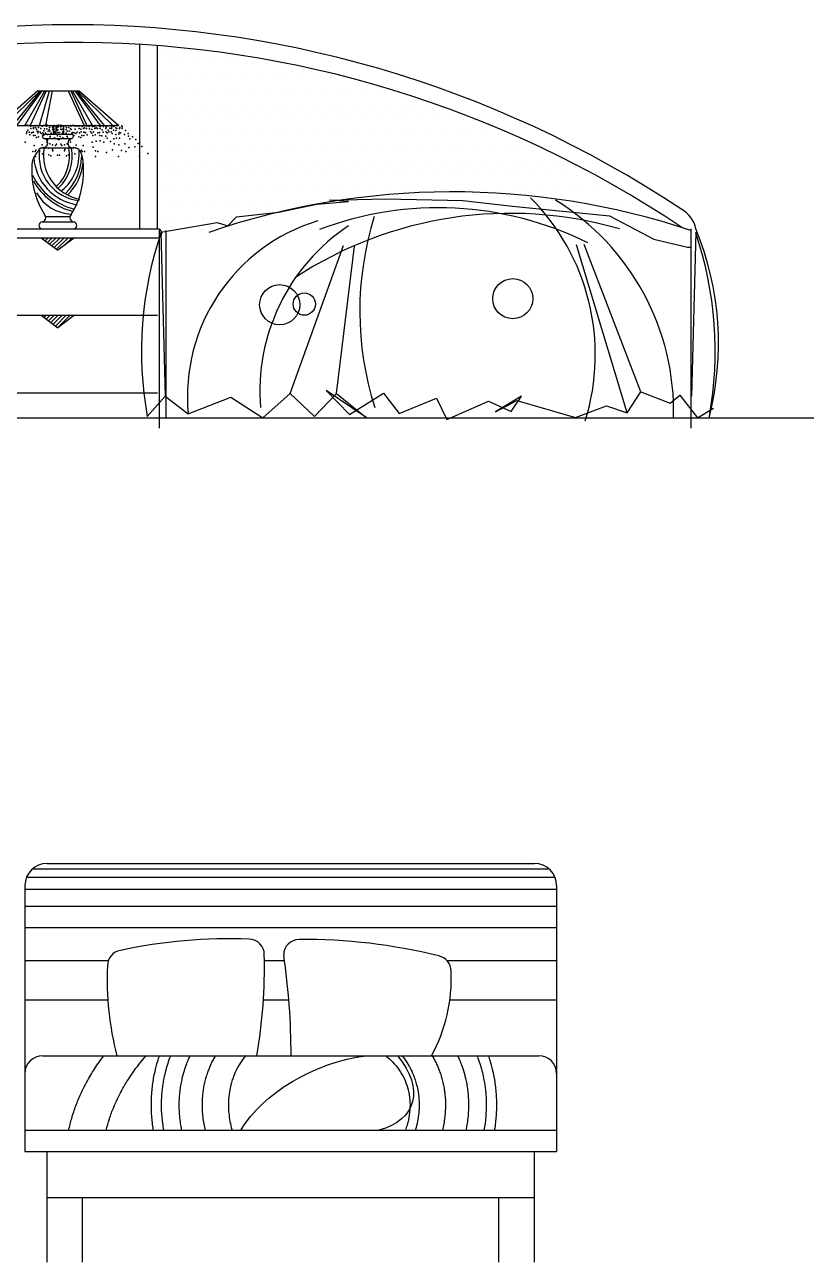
# Model space of a CAD drawing. Header units: inches. Extents: x 15.4 to 57.9, y 9.9 to 34.7.
# Drawn here: x 31.409 to 33.173, y 12.648 to 15.441 of the extents above; entities that cross this region are included whole.
import ezdxf

# ---------------------------------------------------------------- set-up
doc = ezdxf.new("R2010")
doc.units = ezdxf.units.IN
doc.header["$MEASUREMENT"] = 0
doc.layers.add('02', color=2, linetype='Continuous')
doc.layers.add('1', color=1, linetype='Continuous')

msp = doc.modelspace()

# ---------------------------------------------------------------- linework, layer by layer
at = {"layer": '02'}
for p, q in [((31.6689, 14.9807), (31.6689, 15.397)), ((31.7089, 14.9807), (31.7089, 15.3942)), ((31.7172, 15.3862), (31.7172, 15.3862)), ((31.7489, 15.3862), (31.7489, 15.3862)), ((31.7807, 15.3862), (31.7807, 15.3862)), ((31.7331, 15.3545), (31.7331, 15.3545)), ((31.7648, 15.3545), (31.7648, 15.3545)), ((31.7966, 15.3545), (31.7966, 15.3545)), ((31.8283, 15.3545), (31.8283, 15.3545)), ((31.8601, 15.3545), (31.8601, 15.3545)), ((31.8918, 15.3545), (31.8918, 15.3545)), ((31.9236, 15.3545), (31.9236, 15.3545)), ((31.9553, 15.3545), (31.9553, 15.3545)), ((31.9871, 15.3545), (31.9871, 15.3545)), ((31.7172, 15.3227), (31.7172, 15.3227)), ((31.7489, 15.3227), (31.7489, 15.3227)), ((31.7807, 15.3227), (31.7807, 15.3227)), ((31.8124, 15.3227), (31.8124, 15.3227)), ((31.8442, 15.3227), (31.8442, 15.3227)), ((31.8759, 15.3227), (31.8759, 15.3227)), ((31.9077, 15.3227), (31.9077, 15.3227)), ((31.9394, 15.3227), (31.9394, 15.3227)), ((31.9712, 15.3227), (31.9712, 15.3227)), ((32.0029, 15.3227), (32.0029, 15.3227)), ((32.0347, 15.3227), (32.0347, 15.3227)), ((32.0664, 15.3227), (32.0664, 15.3227)), ((32.0982, 15.3227), (32.0982, 15.3227)), ((32.1299, 15.3227), (32.1299, 15.3227)), ((31.4393, 15.2918), (31.3498, 15.214)), ((31.4442, 15.2918), (31.3638, 15.214)), ((31.3827, 15.214), (31.4467, 15.2918)), ((31.3916, 15.214), (31.4487, 15.2918)), ((31.4095, 15.214), (31.4546, 15.2918)), ((31.4581, 15.2918), (31.4219, 15.214)), ((31.4393, 15.2918), (31.5326, 15.2918)), ((31.4427, 15.214), (31.4651, 15.2918)), ((31.4715, 15.2918), (31.4561, 15.214)), ((31.5073, 15.2918), (31.5435, 15.214)), ((31.5137, 15.2918), (31.5499, 15.214)), ((31.5624, 15.214), (31.5172, 15.2918)), ((31.5802, 15.214), (31.5231, 15.2918)), ((31.5892, 15.214), (31.5251, 15.2918)), ((31.5276, 15.2918), (31.608, 15.214)), ((31.5326, 15.2918), (31.622, 15.214)), ((31.7331, 15.291), (31.7331, 15.291)), ((31.7648, 15.291), (31.7648, 15.291)), ((31.7966, 15.291), (31.7966, 15.291)), ((31.8283, 15.291), (31.8283, 15.291)), ((31.8601, 15.291), (31.8601, 15.291)), ((31.8918, 15.291), (31.8918, 15.291)), ((31.9236, 15.291), (31.9236, 15.291)), ((31.9553, 15.291), (31.9553, 15.291)), ((31.9871, 15.291), (31.9871, 15.291)), ((32.0188, 15.291), (32.0188, 15.291)), ((32.0506, 15.291), (32.0506, 15.291)), ((32.0823, 15.291), (32.0823, 15.291)), ((32.1141, 15.291), (32.1141, 15.291)), ((32.1458, 15.291), (32.1458, 15.291)), ((32.1776, 15.291), (32.1776, 15.291)), ((32.2093, 15.291), (32.2093, 15.291)), ((32.2411, 15.291), (32.2411, 15.291)), ((31.7172, 15.2592), (31.7172, 15.2592)), ((31.7489, 15.2592), (31.7489, 15.2592)), ((31.7807, 15.2592), (31.7807, 15.2592)), ((31.8124, 15.2592), (31.8124, 15.2592)), ((31.8442, 15.2592), (31.8442, 15.2592)), ((31.8759, 15.2592), (31.8759, 15.2592)), ((31.9077, 15.2592), (31.9077, 15.2592)), ((31.9394, 15.2592), (31.9394, 15.2592)), ((31.9712, 15.2592), (31.9712, 15.2592)), ((32.0029, 15.2592), (32.0029, 15.2592)), ((32.0347, 15.2592), (32.0347, 15.2592)), ((32.0664, 15.2592), (32.0664, 15.2592)), ((32.0982, 15.2592), (32.0982, 15.2592)), ((32.1299, 15.2592), (32.1299, 15.2592)), ((32.1617, 15.2592), (32.1617, 15.2592)), ((32.1934, 15.2592), (32.1934, 15.2592)), ((32.2252, 15.2592), (32.2252, 15.2592)), ((32.2569, 15.2592), (32.2569, 15.2592)), ((32.2887, 15.2592), (32.2887, 15.2592)), ((32.3204, 15.2592), (32.3204, 15.2592)), ((31.7331, 15.2275), (31.7331, 15.2275)), ((31.7648, 15.2275), (31.7648, 15.2275)), ((31.7966, 15.2275), (31.7966, 15.2275)), ((31.8283, 15.2275), (31.8283, 15.2275)), ((31.8601, 15.2275), (31.8601, 15.2275)), ((31.8918, 15.2275), (31.8918, 15.2275)), ((31.9236, 15.2275), (31.9236, 15.2275)), ((31.9553, 15.2275), (31.9553, 15.2275)), ((31.9871, 15.2275), (31.9871, 15.2275)), ((32.0188, 15.2275), (32.0188, 15.2275)), ((32.0506, 15.2275), (32.0506, 15.2275)), ((32.0823, 15.2275), (32.0823, 15.2275)), ((32.1141, 15.2275), (32.1141, 15.2275)), ((32.1458, 15.2275), (32.1458, 15.2275)), ((32.1776, 15.2275), (32.1776, 15.2275)), ((32.2093, 15.2275), (32.2093, 15.2275)), ((32.2411, 15.2275), (32.2411, 15.2275)), ((32.2728, 15.2275), (32.2728, 15.2275)), ((32.3046, 15.2275), (32.3046, 15.2275)), ((32.3363, 15.2275), (32.3363, 15.2275)), ((32.3681, 15.2275), (32.3681, 15.2275)), ((32.3998, 15.2275), (32.3998, 15.2275)), ((31.3498, 15.214), (31.622, 15.214)), ((31.4533, 15.1946), (31.5148, 15.1946)), ((31.4742, 15.1946), (31.4742, 15.214)), ((31.4801, 15.1946), (31.4801, 15.214)), ((31.4976, 15.1946), (31.4976, 15.214)), ((31.7172, 15.1957), (31.7172, 15.1957)), ((31.7489, 15.1957), (31.7489, 15.1957)), ((31.7807, 15.1957), (31.7807, 15.1957)), ((31.8124, 15.1957), (31.8124, 15.1957)), ((31.8442, 15.1957), (31.8442, 15.1957)), ((31.8759, 15.1957), (31.8759, 15.1957)), ((31.9077, 15.1957), (31.9077, 15.1957)), ((31.9394, 15.1957), (31.9394, 15.1957)), ((31.9712, 15.1957), (31.9712, 15.1957)), ((32.0029, 15.1957), (32.0029, 15.1957)), ((32.0347, 15.1957), (32.0347, 15.1957)), ((32.0664, 15.1957), (32.0664, 15.1957)), ((32.0982, 15.1957), (32.0982, 15.1957)), ((32.1299, 15.1957), (32.1299, 15.1957)), ((32.1617, 15.1957), (32.1617, 15.1957)), ((32.1934, 15.1957), (32.1934, 15.1957)), ((32.2252, 15.1957), (32.2252, 15.1957)), ((32.2569, 15.1957), (32.2569, 15.1957)), ((32.2887, 15.1957), (32.2887, 15.1957)), ((32.3204, 15.1957), (32.3204, 15.1957)), ((32.3522, 15.1957), (32.3522, 15.1957)), ((32.3839, 15.1957), (32.3839, 15.1957)), ((32.4157, 15.1957), (32.4157, 15.1957)), ((32.4474, 15.1957), (32.4474, 15.1957)), ((32.4792, 15.1957), (32.4792, 15.1957)), ((31.4533, 15.1848), (31.5148, 15.1848)), ((31.4482, 15.1635), (31.5199, 15.1635)), ((31.7331, 15.164), (31.7331, 15.164)), ((31.7648, 15.164), (31.7648, 15.164)), ((31.7966, 15.164), (31.7966, 15.164)), ((31.8283, 15.164), (31.8283, 15.164)), ((31.8601, 15.164), (31.8601, 15.164)), ((31.8918, 15.164), (31.8918, 15.164)), ((31.9236, 15.164), (31.9236, 15.164)), ((31.9553, 15.164), (31.9553, 15.164)), ((31.9871, 15.164), (31.9871, 15.164)), ((32.0188, 15.164), (32.0188, 15.164)), ((32.0506, 15.164), (32.0506, 15.164)), ((32.0823, 15.164), (32.0823, 15.164)), ((32.1141, 15.164), (32.1141, 15.164)), ((32.1458, 15.164), (32.1458, 15.164)), ((32.1776, 15.164), (32.1776, 15.164)), ((32.2093, 15.164), (32.2093, 15.164)), ((32.2411, 15.164), (32.2411, 15.164)), ((32.2728, 15.164), (32.2728, 15.164)), ((32.3046, 15.164), (32.3046, 15.164)), ((32.3363, 15.164), (32.3363, 15.164)), ((32.3681, 15.164), (32.3681, 15.164)), ((32.3998, 15.164), (32.3998, 15.164)), ((32.4316, 15.164), (32.4316, 15.164)), ((32.4633, 15.164), (32.4633, 15.164)), ((32.4951, 15.164), (32.4951, 15.164)), ((32.5268, 15.164), (32.5268, 15.164)), ((32.5586, 15.164), (32.5586, 15.164)), ((31.7172, 15.1322), (31.7172, 15.1322)), ((31.7489, 15.1322), (31.7489, 15.1322)), ((31.7807, 15.1322), (31.7807, 15.1322)), ((31.8124, 15.1322), (31.8124, 15.1322)), ((31.8442, 15.1322), (31.8442, 15.1322)), ((31.8759, 15.1322), (31.8759, 15.1322)), ((31.9077, 15.1322), (31.9077, 15.1322)), ((31.9394, 15.1322), (31.9394, 15.1322)), ((31.9712, 15.1322), (31.9712, 15.1322)), ((32.0029, 15.1322), (32.0029, 15.1322)), ((32.0347, 15.1322), (32.0347, 15.1322)), ((32.0664, 15.1322), (32.0664, 15.1322)), ((32.0982, 15.1322), (32.0982, 15.1322)), ((32.1299, 15.1322), (32.1299, 15.1322)), ((32.1617, 15.1322), (32.1617, 15.1322)), ((32.1934, 15.1322), (32.1934, 15.1322)), ((32.2252, 15.1322), (32.2252, 15.1322)), ((32.2569, 15.1322), (32.2569, 15.1322)), ((32.2887, 15.1322), (32.2887, 15.1322)), ((32.3204, 15.1322), (32.3204, 15.1322)), ((32.3522, 15.1322), (32.3522, 15.1322)), ((32.3839, 15.1322), (32.3839, 15.1322)), ((32.4157, 15.1322), (32.4157, 15.1322)), ((32.4474, 15.1322), (32.4474, 15.1322)), ((32.4792, 15.1322), (32.4792, 15.1322)), ((32.5109, 15.1322), (32.5109, 15.1322)), ((32.5427, 15.1322), (32.5427, 15.1322)), ((32.5744, 15.1322), (32.5744, 15.1322)), ((32.6062, 15.1322), (32.6062, 15.1322)), ((32.6379, 15.1322), (32.6379, 15.1322)), ((31.7331, 15.1005), (31.7331, 15.1005)), ((31.7648, 15.1005), (31.7648, 15.1005)), ((31.7966, 15.1005), (31.7966, 15.1005)), ((31.8283, 15.1005), (31.8283, 15.1005)), ((31.8601, 15.1005), (31.8601, 15.1005)), ((31.8918, 15.1005), (31.8918, 15.1005)), ((31.9236, 15.1005), (31.9236, 15.1005)), ((31.9553, 15.1005), (31.9553, 15.1005)), ((31.9871, 15.1005), (31.9871, 15.1005)), ((32.0188, 15.1005), (32.0188, 15.1005)), ((32.0506, 15.1005), (32.0506, 15.1005)), ((32.0823, 15.1005), (32.0823, 15.1005)), ((32.1141, 15.1005), (32.1141, 15.1005)), ((32.1458, 15.1005), (32.1458, 15.1005)), ((32.1776, 15.1005), (32.1776, 15.1005)), ((32.2093, 15.1005), (32.2093, 15.1005)), ((32.2411, 15.1005), (32.2411, 15.1005)), ((32.2728, 15.1005), (32.2728, 15.1005)), ((32.3046, 15.1005), (32.3046, 15.1005)), ((32.3363, 15.1005), (32.3363, 15.1005)), ((32.3681, 15.1005), (32.3681, 15.1005)), ((32.3998, 15.1005), (32.3998, 15.1005)), ((32.4316, 15.1005), (32.4316, 15.1005)), ((32.4633, 15.1005), (32.4633, 15.1005)), ((32.4951, 15.1005), (32.4951, 15.1005)), ((32.5268, 15.1005), (32.5268, 15.1005)), ((32.5586, 15.1005), (32.5586, 15.1005)), ((32.5903, 15.1005), (32.5903, 15.1005)), ((32.6221, 15.1005), (32.6221, 15.1005)), ((32.6538, 15.1005), (32.6538, 15.1005)), ((32.6856, 15.1005), (32.6856, 15.1005)), ((31.7172, 15.0687), (31.7172, 15.0687)), ((31.7489, 15.0687), (31.7489, 15.0687)), ((31.7807, 15.0687), (31.7807, 15.0687)), ((31.8124, 15.0687), (31.8124, 15.0687)), ((31.8442, 15.0687), (31.8442, 15.0687)), ((31.8759, 15.0687), (31.8759, 15.0687)), ((31.9077, 15.0687), (31.9077, 15.0687)), ((31.9394, 15.0687), (31.9394, 15.0687)), ((31.9712, 15.0687), (31.9712, 15.0687)), ((32.0029, 15.0687), (32.0029, 15.0687)), ((32.0347, 15.0687), (32.0347, 15.0687)), ((32.0664, 15.0687), (32.0664, 15.0687)), ((32.0982, 15.0687), (32.0982, 15.0687)), ((32.1299, 15.0687), (32.1299, 15.0687)), ((32.1617, 15.0687), (32.1617, 15.0687)), ((32.1934, 15.0687), (32.1934, 15.0687)), ((32.2252, 15.0687), (32.2252, 15.0687)), ((32.2569, 15.0687), (32.2569, 15.0687)), ((32.2887, 15.0687), (32.2887, 15.0687)), ((32.3204, 15.0687), (32.3204, 15.0687)), ((32.3522, 15.0687), (32.3522, 15.0687)), ((32.3839, 15.0687), (32.3839, 15.0687)), ((32.4157, 15.0687), (32.4157, 15.0687)), ((32.4474, 15.0687), (32.4474, 15.0687)), ((32.4792, 15.0687), (32.4792, 15.0687)), ((32.5109, 15.0687), (32.5109, 15.0687)), ((32.5427, 15.0687), (32.5427, 15.0687)), ((32.5744, 15.0687), (32.5744, 15.0687)), ((32.6062, 15.0687), (32.6062, 15.0687)), ((32.6379, 15.0687), (32.6379, 15.0687)), ((32.6697, 15.0687), (32.6697, 15.0687)), ((32.7014, 15.0687), (32.7014, 15.0687)), ((32.7332, 15.0687), (32.7332, 15.0687)), ((31.7331, 15.037), (31.7331, 15.037)), ((31.7648, 15.037), (31.7648, 15.037)), ((31.7966, 15.037), (31.7966, 15.037)), ((31.8283, 15.037), (31.8283, 15.037)), ((31.8601, 15.037), (31.8601, 15.037)), ((31.8918, 15.037), (31.8918, 15.037)), ((31.9236, 15.037), (31.9236, 15.037)), ((31.9553, 15.037), (31.9553, 15.037)), ((31.982, 15.0183), (32.0687, 15.0364)), ((31.9871, 15.037), (31.9871, 15.037)), ((32.0188, 15.037), (32.0188, 15.037)), ((32.0506, 15.037), (32.0506, 15.037)), ((32.0687, 15.0364), (32.14, 15.0422)), ((32.0969, 15.0451), (32.2237, 15.0484)), ((32.14, 15.0422), (32.0969, 15.0451)), ((32.2237, 15.0484), (32.3983, 15.045)), ((32.3983, 15.045), (32.5103, 15.032)), ((32.5103, 15.032), (32.729, 15.01)), ((32.6856, 15.037), (32.6856, 15.037)), ((32.7173, 15.037), (32.7173, 15.037)), ((32.7491, 15.037), (32.7491, 15.037)), ((32.7808, 15.037), (32.7808, 15.037)), ((31.4566, 15.0083), (31.5115, 15.0083)), ((31.7172, 15.0052), (31.7172, 15.0052)), ((31.7489, 15.0052), (31.7489, 15.0052)), ((31.7807, 15.0052), (31.7807, 15.0052)), ((31.8124, 15.0052), (31.8124, 15.0052)), ((31.8442, 15.0052), (31.8442, 15.0052)), ((31.8678, 14.9876), (31.8871, 15.0079)), ((31.8759, 15.0052), (31.8759, 15.0052)), ((31.8871, 15.0079), (31.982, 15.0183)), ((32.729, 15.01), (32.8295, 14.9571)), ((32.8284, 15.0052), (32.8284, 15.0052)), ((31.2589, 14.9807), (31.7089, 14.9807)), ((31.4484, 14.9963), (31.5197, 14.9963)), ((31.7129, 14.9807), (31.7129, 14.5307)), ((31.7168, 14.973), (31.8438, 14.9949)), ((31.7168, 14.973), (31.7264, 14.6027)), ((31.7281, 14.9773), (31.7281, 14.5542)), ((31.8438, 14.9949), (31.8678, 14.9876)), ((32.9129, 14.9807), (32.9129, 14.5307)), ((32.9238, 14.973), (32.9142, 14.6027)), ((31.2589, 14.9607), (31.7089, 14.9607)), ((31.4461, 14.9607), (31.4839, 14.9324)), ((31.4502, 14.9576), (31.4533, 14.9607)), ((31.4554, 14.9538), (31.4623, 14.9607)), ((31.4605, 14.9499), (31.4713, 14.9607)), ((31.4656, 14.9461), (31.4803, 14.9607)), ((31.4708, 14.9422), (31.4892, 14.9607)), ((31.4759, 14.9384), (31.4982, 14.9607)), ((31.481, 14.9345), (31.5072, 14.9607)), ((31.5218, 14.9607), (31.4839, 14.9324)), ((31.4994, 14.9439), (31.5162, 14.9607)), ((32.0084, 14.6091), (32.1288, 14.9433)), ((32.7692, 14.5655), (32.6546, 14.9448)), ((32.7997, 14.6126), (32.6717, 14.9452)), ((32.8295, 14.9571), (32.9053, 14.9393)), ((32.1132, 14.6094), (32.1533, 14.9415)), ((32.9053, 14.9393), (32.9133, 14.9395)), ((31.2589, 14.7857), (31.7089, 14.7857)), ((31.4461, 14.7857), (31.4839, 14.7574)), ((31.4477, 14.7845), (31.4489, 14.7857)), ((31.4529, 14.7807), (31.4579, 14.7857)), ((31.458, 14.7768), (31.4669, 14.7857)), ((31.4631, 14.773), (31.4759, 14.7857)), ((31.4683, 14.7691), (31.4849, 14.7857)), ((31.4734, 14.7653), (31.4938, 14.7857)), ((31.4785, 14.7614), (31.5028, 14.7857)), ((31.4837, 14.7576), (31.5118, 14.7857)), ((31.5218, 14.7857), (31.4839, 14.7574)), ((31.5178, 14.7827), (31.5208, 14.7857)), ((31.2589, 14.6107), (31.7089, 14.6107)), ((31.9465, 14.5539), (32.0084, 14.6091)), ((32.0084, 14.6091), (32.0633, 14.5569)), ((32.0633, 14.5569), (32.1132, 14.6094)), ((32.0896, 14.616), (32.1422, 14.5614)), ((32.1803, 14.5551), (32.0896, 14.616)), ((32.1132, 14.6094), (32.1803, 14.5551)), ((32.1422, 14.5614), (32.2189, 14.6097)), ((32.2189, 14.6097), (32.2542, 14.5643)), ((32.7692, 14.5655), (32.7997, 14.6126)), ((32.7997, 14.6126), (32.8661, 14.5875)), ((31.6859, 14.5575), (31.7262, 14.6028)), ((31.7262, 14.6028), (31.7784, 14.5634)), ((31.7784, 14.5634), (31.8746, 14.6007)), ((31.8746, 14.6007), (31.9465, 14.5539)), ((32.2542, 14.5643), (32.3386, 14.5982)), ((32.3386, 14.5982), (32.3618, 14.5501)), ((32.3618, 14.5501), (32.4557, 14.5915)), ((32.4557, 14.5915), (32.5075, 14.5685)), ((32.5309, 14.6032), (32.4719, 14.5675)), ((32.4719, 14.5675), (32.52, 14.5931)), ((32.5075, 14.5685), (32.5309, 14.6032)), ((32.52, 14.5931), (32.6526, 14.5552)), ((32.6526, 14.5552), (32.7225, 14.5813)), ((32.7225, 14.5813), (32.7692, 14.5655)), ((32.8661, 14.5875), (32.8876, 14.6051)), ((32.8876, 14.6051), (32.9281, 14.5542)), ((32.9281, 14.5542), (32.9641, 14.5758)), ((31.4598, 13.5484), (32.5598, 13.5484)), ((31.4272, 13.5363), (32.5923, 13.5363)), ((31.4098, 13.4984), (31.4098, 12.8982)), ((31.4098, 13.4906), (32.6098, 13.4906)), ((31.4134, 13.5171), (32.6061, 13.5171)), ((32.6098, 13.4984), (32.6098, 12.8982)), ((31.4098, 13.4522), (32.6098, 13.4522)), ((31.4098, 13.4041), (32.6098, 13.4041)), ((31.4098, 13.3295), (31.598, 13.3295)), ((31.9503, 13.3295), (31.9956, 13.3295)), ((32.3622, 13.3295), (32.6098, 13.3295)), ((31.4098, 13.2405), (31.5969, 13.2405)), ((31.948, 13.2405), (32.0054, 13.2405)), ((32.3689, 13.2405), (32.6098, 13.2405)), ((31.4498, 13.1143), (32.5698, 13.1143)), ((31.4098, 12.9463), (32.6098, 12.9463)), ((31.4098, 12.8982), (32.6098, 12.8982)), ((31.4597, 12.6484), (31.4597, 12.8982)), ((32.5597, 12.6484), (32.5597, 12.8982)), ((31.4597, 12.7947), (32.5597, 12.7947)), ((31.5397, 12.6484), (31.5397, 12.7947)), ((32.4797, 12.6484), (32.4797, 12.7947))]:
    msp.add_line(p, q, dxfattribs=at)
for centre, radius in [((32.5109, 14.8231), 0.0453), ((31.9848, 14.8094), 0.0453), ((32.0403, 14.8109), 0.0252)]:
    msp.add_circle(centre, radius, dxfattribs=at)
for centre, radius, start, end in [((31.5134, 12.9537), 2.4876, 56.341, 125.5645), ((31.5195, 12.9359), 2.4656, 56.1576, 122.8487), ((31.4538, 15.1897), 0.00489, 96.0644, 263.9356), ((31.5143, 15.1897), 0.00489, 276.0644, 83.9356), ((31.4504, 15.1742), 0.011, 281.8983, 74.8511), ((31.5177, 15.1742), 0.011, 105.1489, 258.1017), ((31.4876, 15.1138), 0.0641, 137.4597, 163.1575), ((31.5458, 15.15), 0.1164, 184.2152, 260.9192), ((31.4486, 15.155), 0.00847, 92.5943, 165.1817), ((31.5436, 15.1455), 0.1018, 172.1806, 263.4501), ((31.5509, 15.1456), 0.0992, 169.661, 259.9273), ((31.4156, 15.1453), 0.095, 314.3872, 10.5757), ((31.4156, 15.1453), 0.1008, 314.2256, 10.3573), ((31.4242, 15.1502), 0.1081, 309.7154, 4.8126), ((31.4223, 15.1446), 0.1151, 313.7149, 358.411), ((31.5199, 15.144), 0.0194, 42.5403, 90), ((31.4889, 15.1316), 0.052, 0.8202, 29.3542), ((31.609, 15.112), 0.1838, 173.6243, 212.6196), ((31.4235, 15.1412), 0.118, 315.336, 354.81), ((31.359, 15.1106), 0.1832, 327.771, 6.831), ((31.5562, 15.1644), 0.1434, 205.7322, 256.1952), ((31.5555, 15.1608), 0.1457, 209.668, 255.373), ((31.5177, 15.1082), 0.0941, 209.3161, 268.248), ((32.3751, 13.3591), 1.705, 71.6281, 108.8379), ((32.3432, 14.2699), 0.7583, 63.5989, 110.7325), ((32.1943, 14.6967), 0.5028, 342.7564, 44.7878), ((32.3144, 14.5688), 0.5595, 358.3601, 58.4714), ((31.4469, 15.0061), 0.0099, 278.5359, 43.5342), ((31.5212, 15.0061), 0.0099, 136.4658, 261.4641), ((32.1907, 14.6022), 0.4141, 106.8087, 185.3804), ((32.5045, 14.1331), 0.8825, 73.7487, 123.3926), ((32.876, 14.7948), 0.7105, 162.501, 197.804), ((32.8614, 14.9679), 0.0642, 11.792, 61.355), ((31.4489, 14.9885), 0.00779, 93.7182, 266.2818), ((31.5192, 14.9885), 0.00779, 273.7182, 86.2818), ((32.506, 14.7045), 0.8332, 161.2902, 190.1651), ((31.7089, 14.9707), 0.01, 270, 90), ((32.3889, 14.6138), 0.449, 123.6913, 184.6479), ((32.1346, 14.7045), 0.8332, 349.8349, 18.7098), ((32.2903, 14.722), 0.6848, 345.7487, 22.2273), ((31.4598, 13.4984), 0.05, 90, 180), ((32.5598, 13.4984), 0.05, 0, 90), ((31.8735, 12.1876), 1.1908, 87.9479, 102.0367), ((31.631, 13.3177), 0.035, 99.5841, 180), ((31.9151, 13.3427), 0.035, 0, 88.3618), ((32.0288, 13.3419), 0.035, 90.3396, 180), ((32.0378, 12.1011), 1.2759, 76.1296, 90.4109), ((30.7321, 13.3167), 1.2183, 350.4362, 1.2214), ((30.4601, 13.115), 1.5504, 359.9732, 8.415), ((32.3368, 13.3054), 0.035, 0, 78.7718), ((32.2887, 13.2875), 0.6934, 177.4979, 194.4624), ((32.006, 13.2893), 0.3661, 331.4506, 2.5258), ((31.4498, 13.0743), 0.04, 90, 180), ((32.5698, 13.0743), 0.04, 0, 90)]:
    msp.add_arc(centre, radius, start, end, dxfattribs=at)
at = {"layer": '02', "extrusion": (0, 0, -1)}
for centre, major_axis, ratio, start_param, end_param in [((32.1278, 12.9371), (-0.246, -0.1056), 0.592081, 0.678652, 2.02586), ((32.0333, 13.0997), (-0.2485, 0.0974), 0.517405, 2.402566, 3.749773)]:
    msp.add_ellipse(centre, major_axis=major_axis, ratio=ratio, start_param=start_param, end_param=end_param, dxfattribs=at)
at = {"layer": '02'}
for points, knots in [([(31.5085, 12.9463), (31.5105, 12.9555), (31.5128, 12.9644), (31.5182, 12.9829), (31.5213, 12.9924), (31.5283, 13.0108), (31.532, 13.0198), (31.54, 13.0372), (31.5443, 13.0457), (31.5546, 13.0649), (31.5609, 13.0754), (31.574, 13.0955), (31.5807, 13.105), (31.5878, 13.1143)], [6.680431, 6.680431, 6.680431, 6.680431, 6.7370323, 6.7370323, 6.7998548, 6.7998548, 6.8626773, 6.8626773, 6.9254998, 6.9254998, 7.0086337, 7.0086337, 7.0900247, 7.0900247, 7.0900247, 7.0900247]), ([(31.5933, 12.9463), (31.5954, 12.955), (31.5978, 12.9635), (31.6034, 12.9808), (31.6066, 12.9896), (31.6128, 13.0045), (31.6155, 13.0107), (31.6214, 13.023), (31.6244, 13.0289), (31.6321, 13.0432), (31.6369, 13.0514), (31.6458, 13.0654), (31.6498, 13.0714), (31.6581, 13.0832), (31.6624, 13.089), (31.6712, 13.1002), (31.6757, 13.1057), (31.6812, 13.1122), (31.6821, 13.1133), (31.683, 13.1143)], [6.6998719, 6.6998719, 6.6998719, 6.6998719, 6.7606673, 6.7606673, 6.8269786, 6.8269786, 6.876073, 6.876073, 6.9251674, 6.9251674, 6.9954723, 6.9954723, 7.0499346, 7.0499346, 7.104397, 7.104397, 7.1588593, 7.1588593, 7.1695349, 7.1695349, 7.1695349, 7.1695349]), ([(31.7128, 13.1143), (31.7114, 13.1102), (31.71, 13.106), (31.7064, 13.0941), (31.7044, 13.0864), (31.7016, 13.0736), (31.7005, 13.0686), (31.6987, 13.0585), (31.698, 13.0534), (31.6959, 13.0375), (31.695, 13.0267), (31.6944, 13.0104), (31.6944, 13.0049), (31.6945, 12.9938), (31.6947, 12.9883), (31.6956, 12.9724), (31.6967, 12.962), (31.6985, 12.9501), (31.6987, 12.9482), (31.699, 12.9463)], [3.1854771, 3.1854771, 3.1854771, 3.1854771, 3.208834, 3.208834, 3.2516159, 3.2516159, 3.2794715, 3.2794715, 3.3073271, 3.3073271, 3.3671035, 3.3671035, 3.3984747, 3.3984747, 3.429846, 3.429846, 3.4901239, 3.4901239, 3.5013822, 3.5013822, 3.5013822, 3.5013822]), ([(31.7384, 13.1143), (31.7377, 13.1125), (31.737, 13.1107), (31.7343, 13.1036), (31.7325, 13.0982), (31.7291, 13.0873), (31.7276, 13.0818), (31.7249, 13.0708), (31.7236, 13.0653), (31.7218, 13.0556), (31.7211, 13.0514), (31.7199, 13.0432), (31.7194, 13.039), (31.7186, 13.0308), (31.7182, 13.0267), (31.7177, 13.0173), (31.7175, 13.0121), (31.7174, 13.0018), (31.7174, 12.9966), (31.718, 12.9813), (31.7189, 12.9712), (31.7209, 12.9563), (31.7217, 12.9513), (31.7226, 12.9463)], [3.1574806, 3.1574806, 3.1574806, 3.1574806, 3.1690667, 3.1690667, 3.2036482, 3.2036482, 3.2382297, 3.2382297, 3.2729122, 3.2729122, 3.2987471, 3.2987471, 3.3245819, 3.3245819, 3.3504168, 3.3504168, 3.3833053, 3.3833053, 3.4161938, 3.4161938, 3.4819709, 3.4819709, 3.5158192, 3.5158192, 3.5158192, 3.5158192]), ([(31.782, 13.1143), (31.7806, 13.1113), (31.7792, 13.1082), (31.7762, 13.101), (31.7745, 13.0969), (31.7718, 13.0895), (31.7707, 13.0863), (31.7676, 13.0766), (31.7658, 13.0701), (31.7633, 13.0592), (31.7624, 13.0549), (31.7608, 13.046), (31.7601, 13.0416), (31.759, 13.0328), (31.7585, 13.0284), (31.7577, 13.0184), (31.7575, 13.0128), (31.7573, 13.0016), (31.7574, 12.996), (31.7582, 12.9795), (31.7594, 12.9686), (31.7618, 12.9541), (31.7626, 12.9502), (31.7634, 12.9463)], [3.1198078, 3.1198078, 3.1198078, 3.1198078, 3.143248, 3.143248, 3.1746032, 3.1746032, 3.1982773, 3.1982773, 3.2456254, 3.2456254, 3.2773811, 3.2773811, 3.3091368, 3.3091368, 3.3408925, 3.3408925, 3.3817003, 3.3817003, 3.4225081, 3.4225081, 3.5041237, 3.5041237, 3.5344246, 3.5344246, 3.5344246, 3.5344246]), ([(31.8394, 13.1143), (31.8377, 13.1114), (31.836, 13.1084), (31.8327, 13.1021), (31.8311, 13.0989), (31.8272, 13.0904), (31.825, 13.0851), (31.8216, 13.076), (31.8203, 13.0722), (31.818, 13.0647), (31.817, 13.0609), (31.8149, 13.0527), (31.814, 13.0483), (31.8125, 13.0403), (31.812, 13.0367), (31.811, 13.0296), (31.8106, 13.026), (31.8099, 13.0172), (31.8096, 13.012), (31.8095, 13.0016), (31.8096, 12.9964), (31.8101, 12.9861), (31.8106, 12.981), (31.8118, 12.9709), (31.8125, 12.9659), (31.8143, 12.956), (31.8153, 12.9511), (31.8165, 12.9463)], [3.0660841, 3.0660841, 3.0660841, 3.0660841, 3.0944527, 3.0944527, 3.1248005, 3.1248005, 3.1724659, 3.1724659, 3.2053434, 3.2053434, 3.2382209, 3.2382209, 3.2757392, 3.2757392, 3.3062726, 3.3062726, 3.3368059, 3.3368059, 3.3813495, 3.3813495, 3.425893, 3.425893, 3.4704365, 3.4704365, 3.51498, 3.51498, 3.5591868, 3.5591868, 3.5591868, 3.5591868]), ([(31.9073, 13.1143), (31.9071, 13.1141), (31.9069, 13.1139), (31.9046, 13.1109), (31.9025, 13.1081), (31.8985, 13.1023), (31.8965, 13.0993), (31.893, 13.0935), (31.8913, 13.0906), (31.8868, 13.0822), (31.8842, 13.0766), (31.8804, 13.0672), (31.8791, 13.0635), (31.8766, 13.056), (31.8755, 13.0523), (31.8733, 13.0436), (31.8723, 13.0388), (31.8702, 13.026), (31.8694, 13.0181), (31.8689, 13.0059), (31.8689, 13.0017), (31.8692, 12.9933), (31.8695, 12.9891), (31.8705, 12.9786), (31.8714, 12.9724), (31.8737, 12.96), (31.8752, 12.9539), (31.877, 12.9473), (31.8772, 12.9468), (31.8773, 12.9463)], [2.9816393, 2.9816393, 2.9816393, 2.9816393, 2.9843056, 2.9843056, 3.0206243, 3.0206243, 3.0569431, 3.0569431, 3.0906551, 3.0906551, 3.1540265, 3.1540265, 3.1942593, 3.1942593, 3.2344922, 3.2344922, 3.2854546, 3.2854546, 3.367718, 3.367718, 3.4115152, 3.4115152, 3.4553123, 3.4553123, 3.5215354, 3.5215354, 3.5877585, 3.5877585, 3.5934378, 3.5934378, 3.5934378, 3.5934378]), ([(32.224, 13.1143), (32.2279, 13.1113), (32.2317, 13.108), (32.2408, 13.0994), (32.2459, 13.0938), (32.2551, 13.0819), (32.2592, 13.0755), (32.2664, 13.0623), (32.2694, 13.0553), (32.2741, 13.041), (32.2759, 13.0337), (32.2783, 13.0188), (32.2789, 13.0112), (32.2789, 12.996), (32.2783, 12.9884), (32.2761, 12.9732), (32.2745, 12.9657), (32.2712, 12.9542), (32.2699, 12.9502), (32.2686, 12.9463)], [2.8254935, 2.8254935, 2.8254935, 2.8254935, 2.8904034, 2.8904034, 2.9903554, 2.9903554, 3.0903074, 3.0903074, 3.1902594, 3.1902594, 3.2902113, 3.2902113, 3.3901633, 3.3901633, 3.4901153, 3.4901153, 3.5900673, 3.5900673, 3.6429588, 3.6429588, 3.6429588, 3.6429588]), ([(32.2612, 13.1143), (32.2613, 13.1141), (32.2615, 13.1139), (32.2638, 13.1109), (32.2659, 13.1081), (32.27, 13.1023), (32.2719, 13.0993), (32.2755, 13.0935), (32.2771, 13.0906), (32.2816, 13.0822), (32.2842, 13.0766), (32.288, 13.0672), (32.2894, 13.0635), (32.2918, 13.056), (32.2929, 13.0523), (32.2951, 13.0436), (32.2962, 13.0388), (32.2983, 13.026), (32.2991, 13.0181), (32.2995, 13.0059), (32.2995, 13.0017), (32.2992, 12.9933), (32.299, 12.9891), (32.298, 12.9786), (32.2971, 12.9724), (32.2947, 12.96), (32.2933, 12.9539), (32.2914, 12.9473), (32.2913, 12.9468), (32.2911, 12.9463)], [2.9816393, 2.9816393, 2.9816393, 2.9816393, 2.9843056, 2.9843056, 3.0206243, 3.0206243, 3.0569431, 3.0569431, 3.0906551, 3.0906551, 3.1540265, 3.1540265, 3.1942593, 3.1942593, 3.2344922, 3.2344922, 3.2854546, 3.2854546, 3.367718, 3.367718, 3.4115152, 3.4115152, 3.4553123, 3.4553123, 3.5215354, 3.5215354, 3.5877585, 3.5877585, 3.5934378, 3.5934378, 3.5934378, 3.5934378]), ([(32.329, 13.1143), (32.3308, 13.1114), (32.3324, 13.1084), (32.3357, 13.1021), (32.3373, 13.0989), (32.3413, 13.0904), (32.3435, 13.0851), (32.3468, 13.076), (32.3481, 13.0722), (32.3504, 13.0647), (32.3515, 13.0609), (32.3535, 13.0527), (32.3545, 13.0483), (32.3559, 13.0403), (32.3565, 13.0367), (32.3574, 13.0296), (32.3578, 13.026), (32.3586, 13.0172), (32.3588, 13.012), (32.359, 13.0016), (32.3588, 12.9964), (32.3583, 12.9861), (32.3579, 12.981), (32.3567, 12.9709), (32.3559, 12.9659), (32.3541, 12.956), (32.3531, 12.9511), (32.3519, 12.9463)], [3.0660841, 3.0660841, 3.0660841, 3.0660841, 3.0944527, 3.0944527, 3.1248005, 3.1248005, 3.1724659, 3.1724659, 3.2053434, 3.2053434, 3.2382209, 3.2382209, 3.2757392, 3.2757392, 3.3062726, 3.3062726, 3.3368059, 3.3368059, 3.3813495, 3.3813495, 3.425893, 3.425893, 3.4704365, 3.4704365, 3.51498, 3.51498, 3.5591868, 3.5591868, 3.5591868, 3.5591868]), ([(32.3864, 13.1143), (32.3878, 13.1113), (32.3892, 13.1082), (32.3923, 13.101), (32.3939, 13.0969), (32.3966, 13.0895), (32.3977, 13.0863), (32.4008, 13.0766), (32.4026, 13.0701), (32.4052, 13.0592), (32.4061, 13.0549), (32.4077, 13.046), (32.4083, 13.0416), (32.4095, 13.0328), (32.4099, 13.0284), (32.4107, 13.0184), (32.4109, 13.0128), (32.4111, 13.0016), (32.411, 12.996), (32.4102, 12.9795), (32.409, 12.9686), (32.4066, 12.9541), (32.4059, 12.9502), (32.4051, 12.9463)], [3.1198078, 3.1198078, 3.1198078, 3.1198078, 3.143248, 3.143248, 3.1746032, 3.1746032, 3.1982773, 3.1982773, 3.2456254, 3.2456254, 3.2773811, 3.2773811, 3.3091368, 3.3091368, 3.3408925, 3.3408925, 3.3817003, 3.3817003, 3.4225081, 3.4225081, 3.5041237, 3.5041237, 3.5344246, 3.5344246, 3.5344246, 3.5344246]), ([(32.43, 13.1143), (32.4307, 13.1125), (32.4314, 13.1107), (32.4341, 13.1036), (32.436, 13.0982), (32.4393, 13.0873), (32.4409, 13.0818), (32.4436, 13.0708), (32.4448, 13.0653), (32.4466, 13.0556), (32.4473, 13.0514), (32.4485, 13.0432), (32.449, 13.039), (32.4499, 13.0308), (32.4502, 13.0267), (32.4508, 13.0173), (32.451, 13.0121), (32.4511, 13.0018), (32.451, 12.9966), (32.4504, 12.9813), (32.4495, 12.9712), (32.4475, 12.9563), (32.4467, 12.9513), (32.4458, 12.9463)], [3.1574806, 3.1574806, 3.1574806, 3.1574806, 3.1690667, 3.1690667, 3.2036482, 3.2036482, 3.2382297, 3.2382297, 3.2729122, 3.2729122, 3.2987471, 3.2987471, 3.3245819, 3.3245819, 3.3504168, 3.3504168, 3.3833053, 3.3833053, 3.4161938, 3.4161938, 3.4819709, 3.4819709, 3.5158192, 3.5158192, 3.5158192, 3.5158192]), ([(32.4557, 13.1143), (32.4571, 13.1102), (32.4584, 13.106), (32.462, 13.0941), (32.464, 13.0864), (32.4669, 13.0736), (32.4679, 13.0686), (32.4697, 13.0585), (32.4705, 13.0534), (32.4726, 13.0375), (32.4734, 13.0267), (32.474, 13.0104), (32.4741, 13.0049), (32.4739, 12.9938), (32.4738, 12.9883), (32.4728, 12.9724), (32.4717, 12.962), (32.47, 12.9501), (32.4697, 12.9482), (32.4694, 12.9463)], [3.1854771, 3.1854771, 3.1854771, 3.1854771, 3.208834, 3.208834, 3.2516159, 3.2516159, 3.2794715, 3.2794715, 3.3073271, 3.3073271, 3.3671035, 3.3671035, 3.3984747, 3.3984747, 3.429846, 3.429846, 3.4901239, 3.4901239, 3.5013822, 3.5013822, 3.5013822, 3.5013822])]:
    msp.add_open_spline(points, degree=3, knots=knots, dxfattribs=at)
at = {"layer": '1'}
msp.add_line((15.7844, 14.5542), (36.0806, 14.5542), dxfattribs=at)
for p in [(31.4131, 15.1955), (31.4142, 15.1999), (31.4147, 15.2145), (31.4163, 15.2037), (31.4191, 15.214), (31.4191, 15.1988), (31.4223, 15.2124), (31.4229, 15.2075), (31.425, 15.1977), (31.4261, 15.2135), (31.4261, 15.1983), (31.4288, 15.2086), (31.4288, 15.2075), (31.4294, 15.1988), (31.4299, 15.213), (31.4337, 15.2097), (31.4354, 15.214), (31.4359, 15.2059), (31.4375, 15.2015), (31.4386, 15.1972), (31.4397, 15.2129), (31.4397, 15.2004), (31.4408, 15.2091), (31.4441, 15.1988), (31.4451, 15.214), (31.4457, 15.2069), (31.4468, 15.1961), (31.4484, 15.2124), (31.4506, 15.1977), (31.4513, 15.2142), (31.4528, 15.2021), (31.4538, 15.2064), (31.4549, 15.214), (31.456, 15.1966), (31.4587, 15.2124), (31.4593, 15.2064), (31.4601, 15.2147), (31.4604, 15.1939), (31.462, 15.201), (31.4642, 15.2048), (31.4653, 15.2097), (31.4663, 15.2015), (31.4669, 15.2129), (31.4669, 15.1939), (31.4691, 15.1966), (31.4718, 15.2048), (31.4723, 15.2097), (31.474, 15.214), (31.475, 15.2107), (31.475, 15.2015), (31.4761, 15.2059), (31.4767, 15.1993), (31.4772, 15.1966), (31.481, 15.2053), (31.4816, 15.2097), (31.4821, 15.214), (31.4832, 15.2037), (31.4843, 15.2107), (31.4843, 15.2042), (31.4843, 15.1983), (31.4854, 15.2107), (31.4857, 15.2145), (31.4871, 15.214), (31.4875, 15.1983), (31.4905, 15.2147), (31.4908, 15.2107), (31.4908, 15.2053), (31.4914, 15.2113), (31.4929, 15.2048), (31.4943, 15.2133), (31.4946, 15.1966), (31.4951, 15.1993), (31.4953, 15.1983), (31.4957, 15.2059), (31.4968, 15.2107), (31.5017, 15.2129), (31.5028, 15.2048), (31.5028, 15.1966), (31.5038, 15.2091), (31.5049, 15.1939), (31.5055, 15.2015), (31.5086, 15.2097), (31.5098, 15.201), (31.5115, 15.1939), (31.5125, 15.214), (31.5125, 15.2064), (31.5131, 15.2124), (31.5142, 15.2048), (31.5158, 15.1966), (31.5169, 15.214), (31.518, 15.1983), (31.5205, 15.2142), (31.5212, 15.1977), (31.5229, 15.2053), (31.5234, 15.2124), (31.525, 15.2135), (31.525, 15.1961), (31.5278, 15.1988), (31.5294, 15.2124), (31.5321, 15.2069), (31.5327, 15.2135), (31.5332, 15.1972), (31.5359, 15.2059), (31.5365, 15.1999), (31.5392, 15.2118), (31.5407, 15.2135), (31.5419, 15.2075), (31.5424, 15.1988), (31.5441, 15.2086), (31.5457, 15.2129), (31.5457, 15.1983), (31.5468, 15.1977), (31.549, 15.2075), (31.5495, 15.2124), (31.5537, 15.214), (31.5549, 15.2118), (31.5555, 15.2064), (31.5577, 15.1999), (31.5596, 15.2147), (31.5609, 15.2048), (31.5609, 15.1966), (31.5624, 15.2113), (31.5647, 15.1993), (31.5664, 15.2113), (31.5673, 15.214), (31.5674, 15.2075), (31.5702, 15.2129), (31.5707, 15.2086), (31.5734, 15.2069), (31.5745, 15.1972), (31.5772, 15.2135), (31.5783, 15.1983), (31.5794, 15.2118), (31.58, 15.2075), (31.5816, 15.2135), (31.5843, 15.2042), (31.5865, 15.1988), (31.587, 15.2118), (31.5918, 15.2135), (31.5925, 15.2075), (31.593, 15.1999), (31.5935, 15.2102), (31.5952, 15.2135), (31.5957, 15.1977), (31.5979, 15.2037), (31.5994, 15.2135), (31.5995, 15.1999), (31.6012, 15.208), (31.6043, 15.214), (31.6044, 15.1999), (31.605, 15.2069), (31.606, 15.2107), (31.6066, 15.1961), (31.6098, 15.2031), (31.6104, 15.2118), (31.612, 15.214), (31.6147, 15.2086), (31.6153, 15.2026), (31.6164, 15.214), (31.6169, 15.2069), (31.6196, 15.214), (31.6218, 15.1945), (31.6224, 15.1983), (31.6229, 15.2075), (31.624, 15.2097), (31.6256, 15.1977), (31.6283, 15.2135), (31.6294, 15.2107), (31.6294, 15.2075), (31.6349, 15.1939), (31.6365, 15.2026), (31.6425, 15.1955), (31.4104, 15.1766), (31.4212, 15.1928), (31.4288, 15.1912), (31.4305, 15.169), (31.4332, 15.1917), (31.436, 15.1869), (31.4403, 15.188), (31.4484, 15.1706), (31.4517, 15.1912), (31.4593, 15.1836), (31.4594, 15.1766), (31.4604, 15.1809), (31.4658, 15.1852), (31.4663, 15.1722), (31.4669, 15.189), (31.4723, 15.1706), (31.4766, 15.1863), (31.4773, 15.1852), (31.4788, 15.169), (31.481, 15.1717), (31.4837, 15.1907), (31.4848, 15.182), (31.487, 15.182), (31.4892, 15.189), (31.4908, 15.1717), (31.493, 15.169), (31.4945, 15.1852), (31.4953, 15.1863), (31.4995, 15.1706), (31.5049, 15.189), (31.5055, 15.1722), (31.506, 15.1852), (31.5115, 15.1809), (31.5124, 15.1766), (31.5126, 15.1836), (31.5202, 15.1912), (31.5256, 15.1695), (31.5316, 15.188), (31.5358, 15.1869), (31.5386, 15.1917), (31.5414, 15.169), (31.543, 15.1912), (31.5506, 15.1928), (31.5615, 15.1766), (31.5631, 15.1917), (31.568, 15.1928), (31.5707, 15.1787), (31.5788, 15.1912), (31.5794, 15.1793), (31.5832, 15.1907), (31.5881, 15.1766), (31.5925, 15.1896), (31.5952, 15.1852), (31.6033, 15.1776), (31.6104, 15.1842), (31.6109, 15.1728), (31.6153, 15.1934), (31.6164, 15.1852), (31.6218, 15.17), (31.6229, 15.1852), (31.6354, 15.1728), (31.6436, 15.1896), (31.6468, 15.1836), (31.6528, 15.188), (31.6604, 15.1825), (31.6653, 15.1733), (31.674, 15.1668), (31.4276, 15.1549), (31.4326, 15.1554), (31.4337, 15.144), (31.4343, 15.1586), (31.4479, 15.1635), (31.4495, 15.15), (31.4522, 15.1641), (31.463, 15.163), (31.4636, 15.1478), (31.4685, 15.1456), (31.4718, 15.1597), (31.4729, 15.1565), (31.4837, 15.1467), (31.4881, 15.1467), (31.499, 15.1565), (31.5, 15.1597), (31.5033, 15.1456), (31.5082, 15.1478), (31.5089, 15.163), (31.5196, 15.1641), (31.5223, 15.15), (31.524, 15.1635), (31.5376, 15.1586), (31.5381, 15.144), (31.5392, 15.1554), (31.5442, 15.1549), (31.5642, 15.1652), (31.5691, 15.157), (31.5691, 15.144), (31.5745, 15.1554), (31.5941, 15.1532), (31.6071, 15.1592), (31.6213, 15.144), (31.6278, 15.1576), (31.6376, 15.1549), (31.6441, 15.1646), (31.6582, 15.1657), (31.6686, 15.144), (31.687, 15.1511)]:
    msp.add_point(p, dxfattribs=at)

doc.saveas('drawing.dxf')
